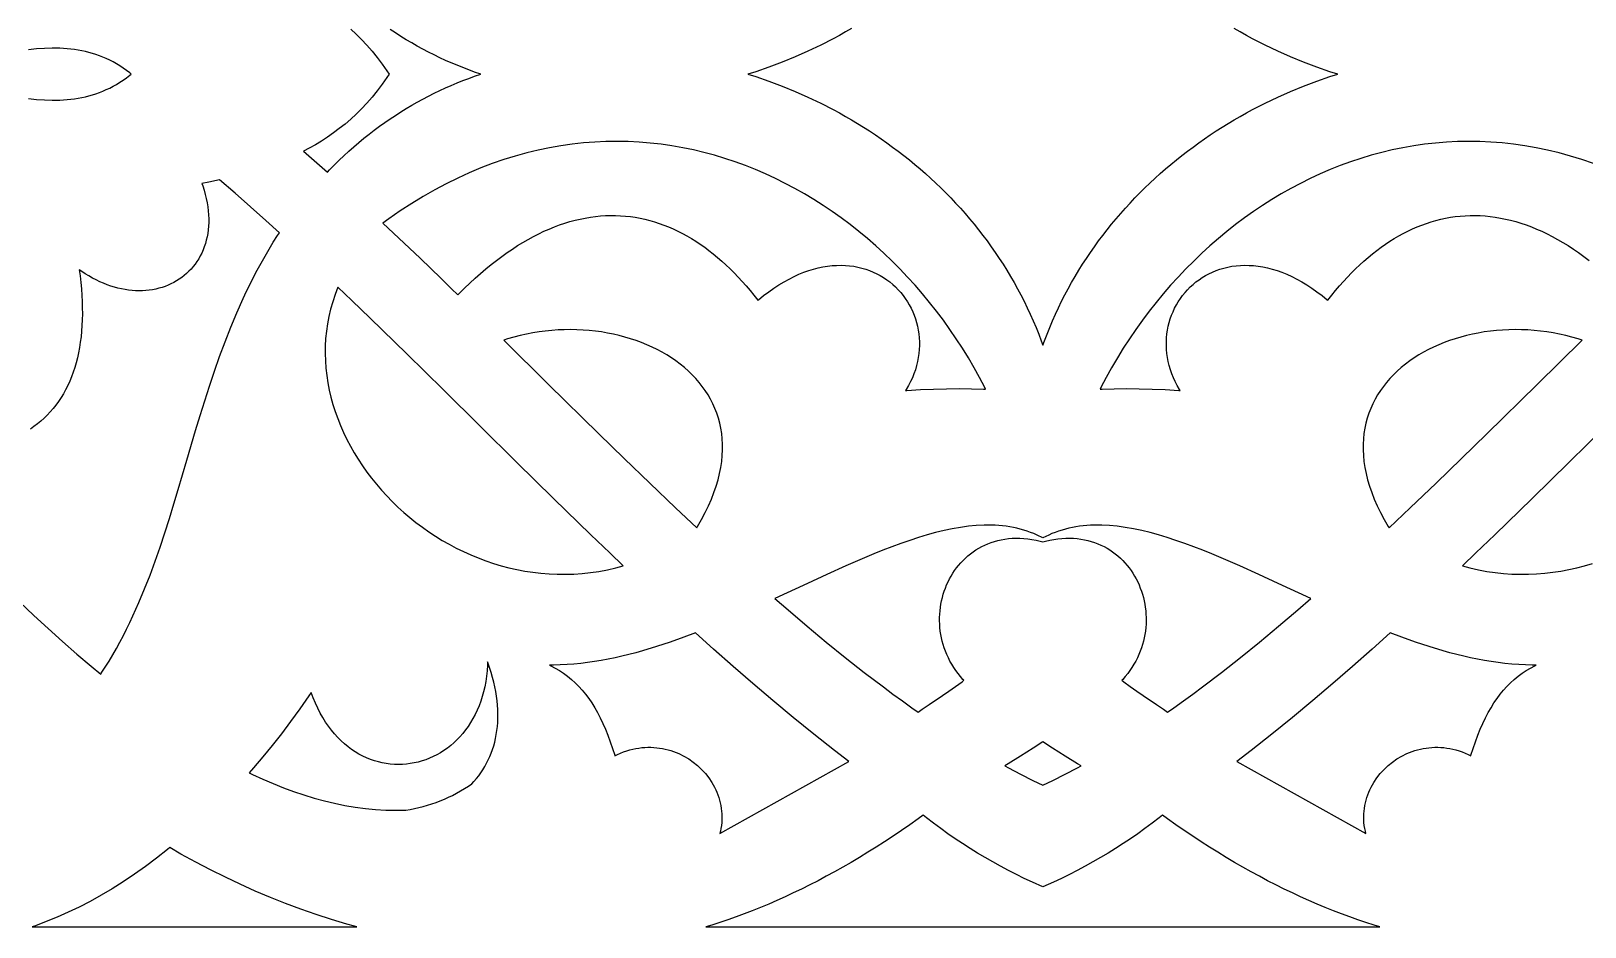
# Model space of a CAD drawing. Extents: x -340 to 340, y -265 to 265.
# Drawn here: x -120.9 to -66.6, y -214.8 to -183.5 of the extents above; entities that cross this region are included whole.
import ezdxf

# ---------------------------------------------------------------- set-up
doc = ezdxf.new("R2010")
doc.units = 0
doc.layers.add('LAYER_1', color=18, linetype='CONTINUOUS')

msp = doc.modelspace()

# ---------------------------------------------------------------- linework, layer by layer
at = {"layer": 'LAYER_1'}
for points in [[(-109.759, -183.427), (-109.566, -183.606), (-109.376, -183.795), (-109.191, -183.993), (-109.01, -184.201), (-108.834, -184.42), (-108.662, -184.65), (-108.416, -185.002), (-108.662, -185.354), (-108.834, -185.584), (-109.01, -185.803), (-109.191, -186.011), (-109.376, -186.209), (-109.566, -186.398), (-109.759, -186.576), (-109.956, -186.746), (-110.157, -186.907), (-110.362, -187.059), (-110.57, -187.203), (-110.781, -187.339), (-110.995, -187.467), (-111.213, -187.589), (-111.409, -187.691), (-111.035, -188.018), (-110.574, -188.428), (-110.498, -188.348), (-110.332, -188.179), (-110.164, -188.014), (-109.994, -187.852), (-109.822, -187.694), (-109.648, -187.54), (-109.473, -187.39), (-109.295, -187.243), (-109.116, -187.1), (-108.935, -186.961), (-108.752, -186.826), (-108.568, -186.694), (-108.382, -186.566), (-108.195, -186.442), (-108.006, -186.321), (-107.816, -186.204), (-107.624, -186.09), (-107.431, -185.98), (-107.236, -185.874), (-107.04, -185.771), (-106.843, -185.672), (-106.645, -185.576), (-106.445, -185.484), (-106.245, -185.395), (-106.043, -185.31), (-105.84, -185.228), (-105.636, -185.15), (-105.43, -185.075), (-105.215, -185.002), (-105.43, -184.929), (-105.636, -184.854), (-105.84, -184.776), (-106.043, -184.694), (-106.245, -184.609), (-106.445, -184.52), (-106.645, -184.428), (-106.843, -184.332), (-107.04, -184.233), (-107.236, -184.13), (-107.431, -184.024), (-107.624, -183.914), (-107.816, -183.8), (-108.006, -183.683), (-108.195, -183.562), (-108.382, -183.438)], [(-92.253, -183.403), (-92.466, -183.527), (-92.68, -183.647), (-92.897, -183.764), (-93.333, -183.989), (-93.777, -184.201), (-94.226, -184.4), (-94.681, -184.586), (-95.14, -184.759), (-95.604, -184.918), (-95.874, -185.002), (-95.604, -185.086), (-95.14, -185.246), (-94.681, -185.418), (-94.226, -185.604), (-93.777, -185.803), (-93.333, -186.015), (-92.897, -186.24), (-92.68, -186.357), (-92.466, -186.477), (-92.253, -186.601), (-92.042, -186.727), (-91.833, -186.857), (-91.626, -186.989), (-91.421, -187.125), (-91.218, -187.263), (-91.017, -187.405), (-90.818, -187.55), (-90.621, -187.697), (-90.427, -187.847), (-90.235, -188.001), (-90.045, -188.157), (-89.858, -188.316), (-89.673, -188.478), (-89.49, -188.643), (-89.31, -188.81), (-89.133, -188.981), (-88.959, -189.154), (-88.787, -189.33), (-88.618, -189.508), (-88.452, -189.689), (-88.288, -189.873), (-88.128, -190.06), (-87.971, -190.249), (-87.816, -190.441), (-87.665, -190.636), (-87.517, -190.833), (-87.372, -191.032), (-87.231, -191.234), (-87.092, -191.439), (-86.958, -191.646), (-86.826, -191.856), (-86.698, -192.068), (-86.574, -192.282), (-86.453, -192.499), (-86.336, -192.719), (-86.223, -192.94), (-86.113, -193.164), (-86.007, -193.391), (-85.905, -193.619), (-85.807, -193.85), (-85.713, -194.083), (-85.623, -194.319), (-85.568, -194.471), (-85.513, -194.319), (-85.423, -194.083), (-85.329, -193.85), (-85.231, -193.619), (-85.129, -193.391), (-85.024, -193.164), (-84.914, -192.94), (-84.801, -192.719), (-84.684, -192.499), (-84.563, -192.282), (-84.438, -192.068), (-84.311, -191.856), (-84.179, -191.646), (-84.044, -191.439), (-83.906, -191.234), (-83.765, -191.032), (-83.62, -190.833), (-83.472, -190.636), (-83.321, -190.441), (-83.166, -190.249), (-83.009, -190.06), (-82.849, -189.873), (-82.685, -189.689), (-82.519, -189.508), (-82.35, -189.33), (-82.178, -189.154), (-82.004, -188.981), (-81.826, -188.81), (-81.647, -188.643), (-81.464, -188.478), (-81.279, -188.316), (-81.092, -188.157), (-80.902, -188.001), (-80.71, -187.847), (-80.516, -187.697), (-80.319, -187.55), (-80.12, -187.405), (-79.919, -187.263), (-79.716, -187.125), (-79.511, -186.989), (-79.304, -186.857), (-79.095, -186.727), (-78.884, -186.601), (-78.671, -186.477), (-78.457, -186.357), (-78.24, -186.24), (-77.803, -186.015), (-77.36, -185.803), (-76.911, -185.604), (-76.456, -185.418), (-75.997, -185.246), (-75.533, -185.086), (-75.262, -185.002), (-75.533, -184.918), (-75.997, -184.759), (-76.456, -184.586), (-76.911, -184.4), (-77.36, -184.201), (-77.803, -183.989), (-78.24, -183.764), (-78.457, -183.647), (-78.671, -183.527), (-78.884, -183.403)], [(-121.025, -185.856), (-120.743, -185.884), (-120.466, -185.902), (-120.195, -185.91), (-119.928, -185.907), (-119.664, -185.891), (-119.536, -185.878), (-119.408, -185.862), (-119.281, -185.842), (-119.155, -185.819), (-119.03, -185.791), (-118.906, -185.76), (-118.783, -185.726), (-118.661, -185.687), (-118.54, -185.643), (-118.419, -185.596), (-118.3, -185.544), (-118.181, -185.487), (-118.062, -185.426), (-117.945, -185.36), (-117.828, -185.288), (-117.711, -185.212), (-117.595, -185.131), (-117.48, -185.043), (-117.429, -185.002), (-117.48, -184.961), (-117.595, -184.874), (-117.711, -184.792), (-117.828, -184.716), (-117.945, -184.645), (-118.062, -184.578), (-118.181, -184.517), (-118.3, -184.461), (-118.419, -184.409), (-118.54, -184.361), (-118.661, -184.318), (-118.783, -184.279), (-118.906, -184.244), (-119.03, -184.213), (-119.155, -184.186), (-119.281, -184.162), (-119.408, -184.142), (-119.536, -184.126), (-119.664, -184.113), (-119.928, -184.097), (-120.195, -184.094), (-120.466, -184.102), (-120.743, -184.12), (-121.025, -184.149)], [(-66.326, -188.128), (-66.728, -187.989), (-67.129, -187.864), (-67.529, -187.753), (-67.929, -187.656), (-68.327, -187.573), (-68.724, -187.503), (-69.121, -187.447), (-69.515, -187.404), (-69.908, -187.374), (-70.3, -187.356), (-70.689, -187.351), (-71.077, -187.358), (-71.463, -187.378), (-71.846, -187.409), (-72.227, -187.452), (-72.606, -187.507), (-72.982, -187.573), (-73.355, -187.65), (-73.725, -187.739), (-74.093, -187.838), (-74.457, -187.948), (-74.817, -188.068), (-75.175, -188.199), (-75.528, -188.339), (-75.878, -188.49), (-76.224, -188.65), (-76.566, -188.82), (-76.903, -188.999), (-77.237, -189.188), (-77.566, -189.385), (-77.89, -189.591), (-78.209, -189.806), (-78.523, -190.029), (-78.833, -190.26), (-79.137, -190.499), (-79.435, -190.746), (-79.728, -191.001), (-80.016, -191.263), (-80.297, -191.533), (-80.572, -191.809), (-80.842, -192.092), (-81.105, -192.382), (-81.361, -192.679), (-81.611, -192.982), (-81.855, -193.29), (-82.091, -193.605), (-82.32, -193.926), (-82.542, -194.252), (-82.757, -194.583), (-82.964, -194.919), (-83.164, -195.26), (-83.356, -195.606), (-83.539, -195.957), (-83.566, -196.01), (-83.496, -196.007), (-83.075, -195.995), (-82.643, -195.991), (-82.201, -195.994), (-81.749, -196.006), (-81.288, -196.027), (-80.817, -196.057), (-80.769, -196.061), (-80.793, -196.022), (-80.872, -195.886), (-80.943, -195.748), (-81.007, -195.609), (-81.063, -195.47), (-81.112, -195.33), (-81.153, -195.189), (-81.187, -195.049), (-81.214, -194.908), (-81.234, -194.768), (-81.247, -194.628), (-81.253, -194.489), (-81.252, -194.351), (-81.245, -194.214), (-81.232, -194.078), (-81.211, -193.944), (-81.185, -193.812), (-81.153, -193.682), (-81.114, -193.554), (-81.069, -193.428), (-81.019, -193.305), (-80.963, -193.185), (-80.901, -193.068), (-80.834, -192.954), (-80.761, -192.843), (-80.683, -192.737), (-80.6, -192.634), (-80.512, -192.535), (-80.419, -192.44), (-80.321, -192.35), (-80.218, -192.265), (-80.111, -192.185), (-79.999, -192.109), (-79.883, -192.039), (-79.763, -191.975), (-79.639, -191.917), (-79.51, -191.864), (-79.378, -191.818), (-79.243, -191.778), (-79.103, -191.745), (-78.961, -191.718), (-78.815, -191.699), (-78.666, -191.687), (-78.515, -191.682), (-78.36, -191.684), (-78.204, -191.695), (-78.044, -191.713), (-77.882, -191.739), (-77.719, -191.774), (-77.553, -191.817), (-77.385, -191.868), (-77.215, -191.928), (-77.044, -191.997), (-76.872, -192.075), (-76.697, -192.162), (-76.522, -192.258), (-76.345, -192.364), (-76.167, -192.48), (-75.988, -192.605), (-75.809, -192.74), (-75.628, -192.886), (-75.61, -192.901), (-75.607, -192.897), (-75.473, -192.727), (-75.337, -192.561), (-75.2, -192.4), (-75.061, -192.243), (-74.921, -192.092), (-74.78, -191.945), (-74.637, -191.803), (-74.492, -191.665), (-74.346, -191.533), (-74.199, -191.405), (-74.05, -191.283), (-73.9, -191.165), (-73.749, -191.052), (-73.596, -190.945), (-73.442, -190.843), (-73.287, -190.746), (-73.13, -190.654), (-72.972, -190.567), (-72.812, -190.486), (-72.652, -190.41), (-72.49, -190.34), (-72.327, -190.275), (-72.162, -190.216), (-71.997, -190.163), (-71.83, -190.115), (-71.663, -190.072), (-71.494, -190.036), (-71.324, -190.006), (-71.153, -189.981), (-70.981, -189.962), (-70.808, -189.949), (-70.635, -189.942), (-70.46, -189.942), (-70.285, -189.947), (-70.109, -189.958), (-69.932, -189.976), (-69.755, -190), (-69.577, -190.03), (-69.398, -190.066), (-69.219, -190.108), (-69.039, -190.157), (-68.858, -190.212), (-68.677, -190.273), (-68.496, -190.341), (-68.314, -190.415), (-68.131, -190.495), (-67.948, -190.582), (-67.765, -190.675), (-67.582, -190.775), (-67.398, -190.881), (-67.213, -190.994), (-67.028, -191.113), (-66.843, -191.239), (-66.658, -191.371), (-66.472, -191.51)], [(-121.337, -203.447), (-120.836, -203.917), (-120.335, -204.377), (-119.833, -204.827), (-119.331, -205.267), (-118.829, -205.695), (-118.495, -205.971), (-118.475, -205.94), (-118.336, -205.726), (-118.202, -205.51), (-118.072, -205.291), (-117.946, -205.07), (-117.823, -204.847), (-117.704, -204.622), (-117.589, -204.395), (-117.477, -204.165), (-117.368, -203.935), (-117.159, -203.466), (-116.961, -202.991), (-116.773, -202.509), (-116.594, -202.022), (-116.422, -201.529), (-116.257, -201.031), (-116.097, -200.529), (-115.941, -200.023), (-115.788, -199.513), (-115.485, -198.487), (-115.18, -197.454), (-115.023, -196.936), (-114.862, -196.419), (-114.696, -195.902), (-114.523, -195.385), (-114.342, -194.871), (-114.152, -194.358), (-113.952, -193.849), (-113.74, -193.342), (-113.515, -192.84), (-113.398, -192.59), (-113.277, -192.341), (-113.152, -192.094), (-113.023, -191.848), (-112.89, -191.603), (-112.753, -191.36), (-112.611, -191.118), (-112.465, -190.878), (-112.314, -190.639), (-112.253, -190.546), (-112.722, -190.12), (-113.261, -189.638), (-113.801, -189.162), (-114.346, -188.69), (-114.718, -188.772), (-114.957, -188.82), (-114.927, -188.905), (-114.881, -189.056), (-114.84, -189.205), (-114.806, -189.352), (-114.777, -189.497), (-114.755, -189.64), (-114.738, -189.78), (-114.728, -189.918), (-114.723, -190.053), (-114.723, -190.186), (-114.729, -190.316), (-114.741, -190.444), (-114.757, -190.568), (-114.779, -190.69), (-114.807, -190.809), (-114.839, -190.925), (-114.876, -191.037), (-114.918, -191.147), (-114.965, -191.253), (-115.016, -191.355), (-115.072, -191.454), (-115.132, -191.55), (-115.196, -191.641), (-115.265, -191.729), (-115.337, -191.813), (-115.413, -191.893), (-115.493, -191.969), (-115.577, -192.04), (-115.664, -192.108), (-115.754, -192.171), (-115.847, -192.23), (-115.943, -192.284), (-116.042, -192.334), (-116.143, -192.379), (-116.247, -192.42), (-116.354, -192.456), (-116.463, -192.487), (-116.573, -192.514), (-116.686, -192.535), (-116.801, -192.552), (-116.917, -192.564), (-117.035, -192.571), (-117.154, -192.573), (-117.275, -192.57), (-117.397, -192.562), (-117.52, -192.549), (-117.644, -192.531), (-117.769, -192.508), (-117.894, -192.479), (-118.02, -192.445), (-118.146, -192.406), (-118.273, -192.361), (-118.4, -192.311), (-118.527, -192.256), (-118.654, -192.195), (-118.781, -192.128), (-118.908, -192.056), (-119.034, -191.979), (-119.16, -191.896), (-119.246, -191.835), (-119.218, -192.046), (-119.192, -192.279), (-119.171, -192.508), (-119.155, -192.732), (-119.144, -192.953), (-119.139, -193.168), (-119.138, -193.38), (-119.142, -193.587), (-119.152, -193.79), (-119.166, -193.989), (-119.185, -194.183), (-119.21, -194.373), (-119.239, -194.558), (-119.273, -194.739), (-119.312, -194.916), (-119.356, -195.088), (-119.404, -195.256), (-119.458, -195.42), (-119.516, -195.579), (-119.58, -195.733), (-119.648, -195.884), (-119.721, -196.029), (-119.798, -196.17), (-119.881, -196.306), (-119.968, -196.438), (-120.059, -196.565), (-120.156, -196.687), (-120.257, -196.804), (-120.362, -196.916), (-120.472, -197.024), (-120.586, -197.126), (-120.705, -197.224), (-120.828, -197.316), (-120.955, -197.404)], [(-65.898, -197.3), (-67.178, -198.566), (-68.467, -199.833), (-69.771, -201.101), (-70.431, -201.734), (-70.905, -202.185), (-70.642, -202.255), (-70.347, -202.322), (-70.053, -202.377), (-69.76, -202.42), (-69.468, -202.451), (-69.176, -202.471), (-68.886, -202.48), (-68.597, -202.479), (-68.31, -202.466), (-68.025, -202.443), (-67.742, -202.41), (-67.461, -202.367), (-67.183, -202.314), (-66.907, -202.251), (-66.634, -202.179), (-66.364, -202.098)]]:
    msp.add_lwpolyline(points, dxfattribs=at)
for points in [[(-95.937, -192.4), (-95.8, -192.561), (-95.664, -192.727), (-95.53, -192.897), (-95.527, -192.901), (-95.509, -192.886), (-95.328, -192.74), (-95.148, -192.605), (-94.97, -192.48), (-94.792, -192.364), (-94.615, -192.258), (-94.439, -192.162), (-94.265, -192.075), (-94.093, -191.997), (-93.921, -191.928), (-93.752, -191.868), (-93.584, -191.817), (-93.418, -191.774), (-93.254, -191.739), (-93.093, -191.713), (-92.933, -191.695), (-92.776, -191.684), (-92.622, -191.682), (-92.47, -191.687), (-92.322, -191.699), (-92.176, -191.718), (-92.033, -191.745), (-91.894, -191.778), (-91.759, -191.818), (-91.627, -191.864), (-91.498, -191.917), (-91.374, -191.975), (-91.254, -192.039), (-91.138, -192.109), (-91.026, -192.185), (-90.919, -192.265), (-90.816, -192.35), (-90.718, -192.44), (-90.625, -192.535), (-90.537, -192.634), (-90.454, -192.737), (-90.376, -192.843), (-90.303, -192.954), (-90.236, -193.068), (-90.174, -193.185), (-90.118, -193.305), (-90.068, -193.428), (-90.023, -193.554), (-89.984, -193.682), (-89.952, -193.812), (-89.925, -193.944), (-89.905, -194.078), (-89.892, -194.214), (-89.884, -194.351), (-89.884, -194.489), (-89.89, -194.628), (-89.903, -194.768), (-89.923, -194.908), (-89.95, -195.049), (-89.984, -195.189), (-90.025, -195.33), (-90.074, -195.47), (-90.13, -195.609), (-90.194, -195.748), (-90.265, -195.886), (-90.344, -196.022), (-90.368, -196.061), (-90.32, -196.057), (-89.849, -196.027), (-89.387, -196.006), (-88.936, -195.994), (-88.494, -195.991), (-88.062, -195.995), (-87.641, -196.007), (-87.571, -196.01), (-87.597, -195.957), (-87.781, -195.606), (-87.973, -195.26), (-88.173, -194.919), (-88.38, -194.583), (-88.595, -194.252), (-88.817, -193.926), (-89.046, -193.605), (-89.282, -193.29), (-89.526, -192.982), (-89.775, -192.679), (-90.032, -192.382), (-90.295, -192.092), (-90.564, -191.809), (-90.84, -191.533), (-91.121, -191.263), (-91.409, -191.001), (-91.702, -190.746), (-92, -190.499), (-92.304, -190.26), (-92.614, -190.029), (-92.928, -189.806), (-93.247, -189.591), (-93.571, -189.385), (-93.9, -189.188), (-94.233, -188.999), (-94.571, -188.82), (-94.913, -188.65), (-95.259, -188.49), (-95.609, -188.339), (-95.962, -188.199), (-96.32, -188.068), (-96.68, -187.948), (-97.044, -187.838), (-97.412, -187.739), (-97.782, -187.65), (-98.155, -187.573), (-98.531, -187.507), (-98.91, -187.452), (-99.291, -187.409), (-99.674, -187.378), (-100.06, -187.358), (-100.447, -187.351), (-100.837, -187.356), (-101.229, -187.374), (-101.622, -187.404), (-102.016, -187.447), (-102.412, -187.503), (-102.81, -187.573), (-103.208, -187.656), (-103.608, -187.753), (-104.008, -187.864), (-104.409, -187.989), (-104.811, -188.128), (-105.213, -188.282), (-105.616, -188.45), (-106.018, -188.633), (-106.421, -188.832), (-106.824, -189.045), (-107.226, -189.275), (-107.628, -189.52), (-108.03, -189.781), (-108.431, -190.058), (-108.639, -190.21), (-108.076, -190.736), (-107.335, -191.436), (-106.597, -192.146), (-106.233, -192.504), (-106.019, -192.719), (-105.974, -192.673), (-105.786, -192.486), (-105.598, -192.307), (-105.411, -192.134), (-105.224, -191.968), (-105.037, -191.809), (-104.851, -191.656), (-104.665, -191.51), (-104.479, -191.371), (-104.294, -191.239), (-104.108, -191.113), (-103.924, -190.994), (-103.739, -190.881), (-103.555, -190.775), (-103.372, -190.675), (-103.188, -190.582), (-103.006, -190.495), (-102.823, -190.415), (-102.641, -190.341), (-102.46, -190.273), (-102.279, -190.212), (-102.098, -190.157), (-101.918, -190.108), (-101.739, -190.066), (-101.56, -190.03), (-101.382, -190), (-101.205, -189.976), (-101.028, -189.958), (-100.852, -189.947), (-100.676, -189.942), (-100.502, -189.942), (-100.328, -189.949), (-100.156, -189.962), (-99.984, -189.981), (-99.813, -190.006), (-99.643, -190.036), (-99.474, -190.072), (-99.307, -190.115), (-99.14, -190.163), (-98.975, -190.216), (-98.81, -190.275), (-98.647, -190.34), (-98.485, -190.41), (-98.325, -190.486), (-98.165, -190.567), (-98.007, -190.654), (-97.85, -190.746), (-97.695, -190.843), (-97.541, -190.945), (-97.388, -191.052), (-97.237, -191.165), (-97.086, -191.283), (-96.938, -191.405), (-96.791, -191.533), (-96.645, -191.665), (-96.5, -191.803), (-96.357, -191.945), (-96.216, -192.092), (-96.076, -192.243)], [(-110.509, -196.042), (-110.45, -196.295), (-110.38, -196.545), (-110.302, -196.794), (-110.214, -197.041), (-110.116, -197.285), (-110.01, -197.526), (-109.895, -197.765), (-109.771, -198), (-109.639, -198.232), (-109.499, -198.461), (-109.351, -198.685), (-109.195, -198.906), (-109.032, -199.122), (-108.861, -199.333), (-108.683, -199.54), (-108.498, -199.742), (-108.306, -199.939), (-108.108, -200.13), (-107.904, -200.315), (-107.693, -200.494), (-107.477, -200.667), (-107.255, -200.834), (-107.028, -200.994), (-106.795, -201.147), (-106.558, -201.294), (-106.315, -201.432), (-106.068, -201.563), (-105.817, -201.687), (-105.562, -201.802), (-105.302, -201.909), (-105.039, -202.008), (-104.773, -202.098), (-104.503, -202.179), (-104.23, -202.251), (-103.954, -202.314), (-103.676, -202.367), (-103.395, -202.41), (-103.112, -202.443), (-102.827, -202.466), (-102.539, -202.479), (-102.251, -202.48), (-101.961, -202.471), (-101.669, -202.451), (-101.377, -202.42), (-101.083, -202.377), (-100.789, -202.322), (-100.495, -202.255), (-100.232, -202.185), (-100.706, -201.734), (-101.366, -201.101), (-102.67, -199.833), (-103.959, -198.566), (-105.238, -197.3), (-106.514, -196.038), (-107.792, -194.781), (-109.078, -193.53), (-109.725, -192.909), (-110.207, -192.45), (-110.303, -192.699), (-110.389, -192.955), (-110.462, -193.212), (-110.523, -193.469), (-110.572, -193.728), (-110.609, -193.986), (-110.635, -194.245), (-110.649, -194.503), (-110.653, -194.762), (-110.645, -195.019), (-110.627, -195.277), (-110.598, -195.533), (-110.558, -195.788)], [(-101.208, -193.984), (-101.422, -193.961), (-101.638, -193.944), (-101.855, -193.934), (-102.074, -193.93), (-102.294, -193.933), (-102.514, -193.942), (-102.735, -193.957), (-102.957, -193.98), (-103.178, -194.009), (-103.399, -194.044), (-103.62, -194.087), (-103.841, -194.136), (-104.06, -194.193), (-104.278, -194.256), (-104.412, -194.3), (-102.846, -195.843), (-101.082, -197.577), (-100.199, -198.438), (-99.309, -199.297), (-98.408, -200.156), (-97.667, -200.853), (-97.639, -200.808), (-97.497, -200.564), (-97.369, -200.323), (-97.254, -200.086), (-97.152, -199.853), (-97.062, -199.623), (-96.985, -199.398), (-96.919, -199.177), (-96.866, -198.96), (-96.823, -198.747), (-96.792, -198.538), (-96.771, -198.333), (-96.761, -198.133), (-96.761, -197.936), (-96.771, -197.744), (-96.791, -197.557), (-96.82, -197.373), (-96.859, -197.194), (-96.906, -197.019), (-96.962, -196.848), (-97.027, -196.681), (-97.099, -196.519), (-97.18, -196.361), (-97.269, -196.207), (-97.366, -196.058), (-97.47, -195.913), (-97.581, -195.772), (-97.699, -195.636), (-97.825, -195.504), (-97.957, -195.377), (-98.095, -195.255), (-98.24, -195.138), (-98.39, -195.025), (-98.547, -194.918), (-98.709, -194.816), (-98.876, -194.718), (-99.048, -194.626), (-99.225, -194.54), (-99.407, -194.458), (-99.593, -194.383), (-99.783, -194.312), (-99.977, -194.248), (-100.175, -194.189), (-100.376, -194.136), (-100.58, -194.089), (-100.787, -194.048), (-100.997, -194.013)], [(-74.376, -198.133), (-74.366, -198.333), (-74.345, -198.538), (-74.314, -198.747), (-74.271, -198.96), (-74.217, -199.177), (-74.152, -199.398), (-74.074, -199.623), (-73.985, -199.853), (-73.883, -200.086), (-73.768, -200.323), (-73.639, -200.564), (-73.498, -200.808), (-73.47, -200.853), (-72.729, -200.156), (-71.827, -199.297), (-70.938, -198.438), (-70.055, -197.577), (-68.291, -195.843), (-66.725, -194.3), (-66.859, -194.256), (-67.077, -194.193), (-67.296, -194.136), (-67.516, -194.087), (-67.737, -194.044), (-67.959, -194.009), (-68.18, -193.98), (-68.402, -193.957), (-68.623, -193.942), (-68.843, -193.933), (-69.063, -193.93), (-69.282, -193.934), (-69.499, -193.944), (-69.715, -193.961), (-69.929, -193.984), (-70.14, -194.013), (-70.35, -194.048), (-70.557, -194.089), (-70.761, -194.136), (-70.962, -194.189), (-71.159, -194.248), (-71.353, -194.312), (-71.544, -194.383), (-71.73, -194.458), (-71.911, -194.54), (-72.089, -194.626), (-72.261, -194.718), (-72.428, -194.816), (-72.59, -194.918), (-72.747, -195.025), (-72.897, -195.138), (-73.042, -195.255), (-73.18, -195.377), (-73.312, -195.504), (-73.437, -195.636), (-73.556, -195.772), (-73.667, -195.913), (-73.771, -196.058), (-73.868, -196.207), (-73.957, -196.361), (-74.037, -196.519), (-74.11, -196.681), (-74.175, -196.848), (-74.231, -197.019), (-74.278, -197.194), (-74.317, -197.373), (-74.346, -197.557), (-74.366, -197.744), (-74.376, -197.936)], [(-84.899, -200.933), (-85.017, -200.972), (-85.134, -201.014), (-85.25, -201.06), (-85.364, -201.11), (-85.568, -201.208), (-85.772, -201.11), (-85.887, -201.06), (-86.003, -201.014), (-86.119, -200.972), (-86.238, -200.933), (-86.357, -200.899), (-86.478, -200.869), (-86.6, -200.843), (-86.724, -200.82), (-86.848, -200.801), (-86.974, -200.786), (-87.102, -200.774), (-87.231, -200.766), (-87.36, -200.761), (-87.625, -200.762), (-87.895, -200.776), (-88.169, -200.802), (-88.449, -200.84), (-88.733, -200.89), (-89.022, -200.951), (-89.315, -201.022), (-89.612, -201.104), (-89.914, -201.194), (-90.219, -201.294), (-90.529, -201.401), (-90.841, -201.517), (-91.158, -201.639), (-91.477, -201.768), (-91.799, -201.902), (-92.454, -202.186), (-93.119, -202.486), (-93.794, -202.798), (-94.935, -203.327), (-94.475, -203.727), (-93.806, -204.297), (-93.139, -204.852), (-92.473, -205.391), (-91.808, -205.913), (-91.143, -206.418), (-90.811, -206.664), (-90.479, -206.905), (-90.147, -207.141), (-89.928, -207.294), (-89.783, -207.193), (-89.537, -207.025), (-89.074, -206.715), (-88.849, -206.563), (-88.624, -206.404), (-88.394, -206.234), (-88.331, -206.185), (-88.36, -206.155), (-88.449, -206.053), (-88.533, -205.949), (-88.611, -205.843), (-88.684, -205.735), (-88.752, -205.625), (-88.815, -205.514), (-88.872, -205.401), (-88.925, -205.287), (-88.972, -205.171), (-89.014, -205.055), (-89.052, -204.937), (-89.084, -204.819), (-89.112, -204.701), (-89.135, -204.582), (-89.153, -204.462), (-89.166, -204.343), (-89.174, -204.224), (-89.178, -204.105), (-89.178, -203.986), (-89.173, -203.868), (-89.163, -203.751), (-89.149, -203.634), (-89.131, -203.518), (-89.108, -203.404), (-89.081, -203.29), (-89.05, -203.178), (-89.014, -203.068), (-88.975, -202.959), (-88.931, -202.852), (-88.883, -202.747), (-88.831, -202.644), (-88.776, -202.544), (-88.716, -202.445), (-88.652, -202.35), (-88.585, -202.257), (-88.513, -202.167), (-88.438, -202.08), (-88.359, -201.996), (-88.277, -201.915), (-88.191, -201.838), (-88.101, -201.765), (-88.008, -201.695), (-87.911, -201.63), (-87.811, -201.569), (-87.707, -201.512), (-87.6, -201.46), (-87.49, -201.412), (-87.377, -201.369), (-87.261, -201.331), (-87.142, -201.299), (-87.02, -201.271), (-86.895, -201.249), (-86.768, -201.233), (-86.638, -201.223), (-86.505, -201.218), (-86.37, -201.219), (-86.233, -201.227), (-86.093, -201.24), (-85.952, -201.26), (-85.808, -201.287), (-85.662, -201.32), (-85.568, -201.345), (-85.475, -201.32), (-85.329, -201.287), (-85.185, -201.26), (-85.044, -201.24), (-84.904, -201.227), (-84.767, -201.219), (-84.632, -201.218), (-84.499, -201.223), (-84.369, -201.233), (-84.242, -201.249), (-84.117, -201.271), (-83.995, -201.299), (-83.876, -201.331), (-83.76, -201.369), (-83.647, -201.412), (-83.537, -201.46), (-83.43, -201.512), (-83.326, -201.569), (-83.226, -201.63), (-83.129, -201.695), (-83.036, -201.765), (-82.946, -201.838), (-82.86, -201.915), (-82.778, -201.996), (-82.699, -202.08), (-82.624, -202.167), (-82.552, -202.257), (-82.485, -202.35), (-82.421, -202.445), (-82.361, -202.544), (-82.306, -202.644), (-82.254, -202.747), (-82.206, -202.852), (-82.162, -202.959), (-82.123, -203.068), (-82.087, -203.178), (-82.056, -203.29), (-82.029, -203.404), (-82.006, -203.518), (-81.988, -203.634), (-81.974, -203.751), (-81.964, -203.868), (-81.959, -203.986), (-81.958, -204.105), (-81.962, -204.224), (-81.971, -204.343), (-81.984, -204.462), (-82.002, -204.582), (-82.025, -204.701), (-82.053, -204.819), (-82.085, -204.937), (-82.122, -205.055), (-82.165, -205.171), (-82.212, -205.287), (-82.265, -205.401), (-82.322, -205.514), (-82.385, -205.625), (-82.453, -205.735), (-82.526, -205.843), (-82.604, -205.949), (-82.688, -206.053), (-82.777, -206.155), (-82.806, -206.185), (-82.743, -206.234), (-82.513, -206.404), (-82.288, -206.563), (-82.063, -206.715), (-81.6, -207.025), (-81.354, -207.193), (-81.209, -207.294), (-80.99, -207.141), (-80.658, -206.905), (-80.326, -206.664), (-79.994, -206.418), (-79.329, -205.913), (-78.664, -205.391), (-77.998, -204.852), (-77.331, -204.297), (-76.662, -203.727), (-76.202, -203.327), (-77.343, -202.798), (-78.018, -202.486), (-78.683, -202.186), (-79.337, -201.902), (-79.66, -201.768), (-79.979, -201.639), (-80.296, -201.517), (-80.608, -201.401), (-80.918, -201.294), (-81.223, -201.194), (-81.525, -201.104), (-81.822, -201.022), (-82.115, -200.951), (-82.404, -200.89), (-82.688, -200.84), (-82.968, -200.802), (-83.242, -200.776), (-83.512, -200.762), (-83.777, -200.761), (-83.906, -200.766), (-84.035, -200.774), (-84.162, -200.786), (-84.289, -200.801), (-84.413, -200.82), (-84.537, -200.843), (-84.659, -200.869), (-84.78, -200.899)], [(-102.81, -205.653), (-102.765, -205.674), (-102.611, -205.756), (-102.462, -205.845), (-102.317, -205.94), (-102.178, -206.043), (-102.043, -206.153), (-101.914, -206.27), (-101.789, -206.395), (-101.668, -206.528), (-101.552, -206.668), (-101.441, -206.817), (-101.334, -206.975), (-101.231, -207.141), (-101.132, -207.315), (-101.036, -207.499), (-100.944, -207.692), (-100.855, -207.895), (-100.769, -208.107), (-100.687, -208.329), (-100.606, -208.562), (-100.529, -208.805), (-100.525, -208.818), (-100.434, -208.774), (-100.327, -208.727), (-100.221, -208.686), (-100.114, -208.649), (-100.007, -208.617), (-99.9, -208.591), (-99.794, -208.568), (-99.688, -208.551), (-99.582, -208.538), (-99.476, -208.529), (-99.372, -208.525), (-99.268, -208.526), (-99.165, -208.53), (-99.062, -208.539), (-98.961, -208.551), (-98.861, -208.568), (-98.763, -208.589), (-98.665, -208.613), (-98.569, -208.641), (-98.473, -208.673), (-98.291, -208.746), (-98.114, -208.832), (-97.945, -208.932), (-97.785, -209.043), (-97.634, -209.165), (-97.493, -209.298), (-97.362, -209.44), (-97.243, -209.592), (-97.135, -209.752), (-97.042, -209.919), (-96.999, -210.007), (-96.96, -210.096), (-96.925, -210.186), (-96.893, -210.277), (-96.866, -210.371), (-96.842, -210.465), (-96.822, -210.561), (-96.806, -210.658), (-96.795, -210.755), (-96.787, -210.854), (-96.785, -210.954), (-96.786, -211.054), (-96.792, -211.155), (-96.803, -211.257), (-96.819, -211.359), (-96.839, -211.461), (-96.858, -211.536), (-92.352, -209.027), (-92.849, -208.642), (-93.575, -208.063), (-94.292, -207.479), (-95, -206.89), (-95.7, -206.296), (-96.391, -205.697), (-97.075, -205.094), (-97.709, -204.524), (-98.111, -204.677), (-98.592, -204.849), (-99.074, -205.008), (-99.555, -205.154), (-99.796, -205.221), (-100.037, -205.284), (-100.278, -205.343), (-100.519, -205.397), (-100.759, -205.447), (-101, -205.492), (-101.24, -205.531), (-101.48, -205.566), (-101.72, -205.595), (-101.959, -205.619), (-102.198, -205.636), (-102.437, -205.648), (-102.675, -205.654)], [(-72.545, -204.849), (-73.026, -204.677), (-73.428, -204.524), (-74.062, -205.094), (-74.746, -205.697), (-75.437, -206.296), (-76.137, -206.89), (-76.845, -207.479), (-77.562, -208.063), (-78.288, -208.642), (-78.785, -209.027), (-74.279, -211.536), (-74.298, -211.461), (-74.318, -211.359), (-74.334, -211.257), (-74.345, -211.155), (-74.351, -211.054), (-74.352, -210.954), (-74.349, -210.854), (-74.342, -210.755), (-74.331, -210.658), (-74.315, -210.561), (-74.295, -210.465), (-74.271, -210.371), (-74.244, -210.277), (-74.212, -210.186), (-74.177, -210.096), (-74.138, -210.007), (-74.095, -209.919), (-74.002, -209.752), (-73.894, -209.592), (-73.775, -209.44), (-73.644, -209.298), (-73.503, -209.165), (-73.352, -209.043), (-73.192, -208.932), (-73.023, -208.832), (-72.846, -208.746), (-72.664, -208.673), (-72.568, -208.641), (-72.472, -208.613), (-72.374, -208.589), (-72.275, -208.568), (-72.175, -208.551), (-72.074, -208.539), (-71.972, -208.53), (-71.869, -208.526), (-71.765, -208.525), (-71.66, -208.529), (-71.555, -208.538), (-71.449, -208.551), (-71.343, -208.568), (-71.236, -208.591), (-71.13, -208.617), (-71.023, -208.649), (-70.916, -208.686), (-70.809, -208.727), (-70.703, -208.774), (-70.612, -208.818), (-70.608, -208.805), (-70.53, -208.562), (-70.45, -208.329), (-70.367, -208.107), (-70.282, -207.895), (-70.193, -207.692), (-70.101, -207.499), (-70.005, -207.315), (-69.906, -207.141), (-69.803, -206.975), (-69.696, -206.817), (-69.584, -206.668), (-69.469, -206.528), (-69.348, -206.395), (-69.223, -206.27), (-69.094, -206.153), (-68.959, -206.043), (-68.82, -205.94), (-68.675, -205.845), (-68.526, -205.756), (-68.372, -205.674), (-68.327, -205.653), (-68.462, -205.654), (-68.7, -205.648), (-68.939, -205.636), (-69.178, -205.619), (-69.417, -205.595), (-69.657, -205.566), (-69.897, -205.531), (-70.137, -205.492), (-70.378, -205.447), (-70.618, -205.397), (-70.859, -205.343), (-71.1, -205.284), (-71.341, -205.221), (-71.582, -205.154), (-72.063, -205.008)], [(-104.974, -205.539), (-104.977, -205.657), (-104.99, -205.852), (-105.011, -206.042), (-105.038, -206.227), (-105.072, -206.408), (-105.113, -206.583), (-105.16, -206.753), (-105.214, -206.918), (-105.273, -207.077), (-105.338, -207.232), (-105.409, -207.38), (-105.485, -207.524), (-105.567, -207.661), (-105.653, -207.793), (-105.744, -207.92), (-105.84, -208.04), (-105.94, -208.154), (-106.045, -208.263), (-106.153, -208.365), (-106.265, -208.462), (-106.38, -208.552), (-106.499, -208.635), (-106.62, -208.713), (-106.745, -208.784), (-106.872, -208.848), (-107.001, -208.906), (-107.133, -208.958), (-107.266, -209.003), (-107.401, -209.04), (-107.538, -209.072), (-107.675, -209.096), (-107.814, -209.113), (-107.954, -209.124), (-108.094, -209.127), (-108.234, -209.123), (-108.374, -209.112), (-108.515, -209.094), (-108.654, -209.068), (-108.793, -209.035), (-108.931, -208.995), (-109.068, -208.947), (-109.204, -208.892), (-109.338, -208.83), (-109.47, -208.76), (-109.6, -208.682), (-109.728, -208.597), (-109.853, -208.504), (-109.975, -208.404), (-110.094, -208.296), (-110.21, -208.181), (-110.322, -208.058), (-110.43, -207.927), (-110.535, -207.789), (-110.636, -207.643), (-110.732, -207.489), (-110.824, -207.328), (-110.911, -207.159), (-110.993, -206.982), (-111.07, -206.798), (-111.142, -206.605), (-111.224, -206.728), (-111.54, -207.185), (-111.859, -207.626), (-112.18, -208.052), (-112.503, -208.464), (-112.829, -208.861), (-113.158, -209.245), (-113.312, -209.418), (-113.189, -209.478), (-112.83, -209.642), (-112.472, -209.796), (-112.113, -209.939), (-111.755, -210.071), (-111.396, -210.192), (-111.038, -210.301), (-110.679, -210.398), (-110.321, -210.483), (-109.963, -210.556), (-109.605, -210.616), (-109.247, -210.663), (-108.889, -210.697), (-108.532, -210.718), (-108.173, -210.725), (-107.995, -210.723), (-107.827, -210.718), (-107.681, -210.695), (-107.527, -210.665), (-107.374, -210.632), (-107.223, -210.594), (-107.073, -210.551), (-106.924, -210.505), (-106.777, -210.453), (-106.631, -210.398), (-106.486, -210.338), (-106.343, -210.273), (-106.202, -210.204), (-106.061, -210.13), (-105.922, -210.052), (-105.784, -209.969), (-105.647, -209.881), (-105.528, -209.8), (-105.451, -209.718), (-105.367, -209.62), (-105.286, -209.519), (-105.21, -209.415), (-105.138, -209.308), (-105.071, -209.198), (-105.008, -209.085), (-104.95, -208.969), (-104.896, -208.85), (-104.846, -208.728), (-104.802, -208.604), (-104.761, -208.477), (-104.726, -208.347), (-104.695, -208.214), (-104.67, -208.078), (-104.649, -207.94), (-104.633, -207.799), (-104.622, -207.656), (-104.616, -207.509), (-104.615, -207.36), (-104.619, -207.209), (-104.629, -207.055), (-104.644, -206.899), (-104.664, -206.74), (-104.69, -206.578), (-104.722, -206.415), (-104.759, -206.249), (-104.802, -206.081), (-104.85, -205.91), (-104.905, -205.738), (-104.965, -205.563)], [(-84.361, -209.244), (-84.235, -209.175), (-84.356, -209.102), (-84.789, -208.835), (-85.23, -208.555), (-85.568, -208.336), (-85.907, -208.555), (-86.348, -208.835), (-86.781, -209.102), (-86.902, -209.175), (-86.775, -209.244), (-86.345, -209.468), (-85.915, -209.681), (-85.568, -209.844), (-85.222, -209.681), (-84.792, -209.468)], [(-73.79, -214.802), (-73.994, -214.739), (-74.277, -214.647), (-74.56, -214.551), (-74.844, -214.45), (-75.129, -214.345), (-75.414, -214.235), (-75.7, -214.12), (-75.986, -214.001), (-76.272, -213.877), (-76.559, -213.748), (-76.847, -213.615), (-77.135, -213.477), (-77.423, -213.334), (-77.712, -213.186), (-78.001, -213.033), (-78.291, -212.875), (-78.581, -212.713), (-78.872, -212.545), (-79.163, -212.372), (-79.454, -212.195), (-79.746, -212.012), (-80.039, -211.824), (-80.332, -211.631), (-80.625, -211.433), (-80.918, -211.229), (-81.213, -211.02), (-81.383, -210.896), (-81.506, -210.994), (-81.752, -211.182), (-82.001, -211.366), (-82.252, -211.546), (-82.507, -211.721), (-82.764, -211.891), (-83.024, -212.058), (-83.287, -212.22), (-83.553, -212.378), (-83.821, -212.532), (-84.092, -212.682), (-84.366, -212.827), (-84.642, -212.969), (-84.921, -213.106), (-85.202, -213.239), (-85.568, -213.406), (-85.935, -213.239), (-86.216, -213.106), (-86.495, -212.969), (-86.771, -212.827), (-87.045, -212.682), (-87.316, -212.532), (-87.584, -212.378), (-87.85, -212.22), (-88.113, -212.058), (-88.373, -211.891), (-88.63, -211.721), (-88.885, -211.546), (-89.136, -211.366), (-89.385, -211.182), (-89.631, -210.994), (-89.754, -210.896), (-89.924, -211.02), (-90.218, -211.229), (-90.512, -211.433), (-90.805, -211.631), (-91.098, -211.824), (-91.39, -212.012), (-91.682, -212.195), (-91.974, -212.372), (-92.265, -212.545), (-92.556, -212.713), (-92.846, -212.875), (-93.136, -213.033), (-93.425, -213.186), (-93.714, -213.334), (-94.002, -213.477), (-94.29, -213.615), (-94.578, -213.748), (-94.865, -213.877), (-95.151, -214.001), (-95.437, -214.12), (-95.723, -214.235), (-96.008, -214.345), (-96.292, -214.45), (-96.577, -214.551), (-96.86, -214.647), (-97.143, -214.739), (-97.347, -214.802), (-85.568, -214.802)], [(-109.541, -214.802), (-109.622, -214.78), (-109.893, -214.706), (-110.432, -214.546), (-110.969, -214.373), (-111.503, -214.186), (-112.036, -213.987), (-112.566, -213.774), (-113.093, -213.55), (-113.618, -213.313), (-114.14, -213.065), (-114.659, -212.805), (-115.176, -212.535), (-115.691, -212.255), (-116.083, -212.032), (-116.163, -212.096), (-116.548, -212.4), (-116.934, -212.69), (-117.321, -212.964), (-117.707, -213.223), (-118.094, -213.466), (-118.48, -213.695), (-118.866, -213.908), (-119.25, -214.107), (-119.634, -214.292), (-120.016, -214.462), (-120.397, -214.618), (-120.776, -214.761), (-120.896, -214.802)]]:
    msp.add_lwpolyline(points, close=True, dxfattribs=at)

doc.saveas('drawing.dxf')
